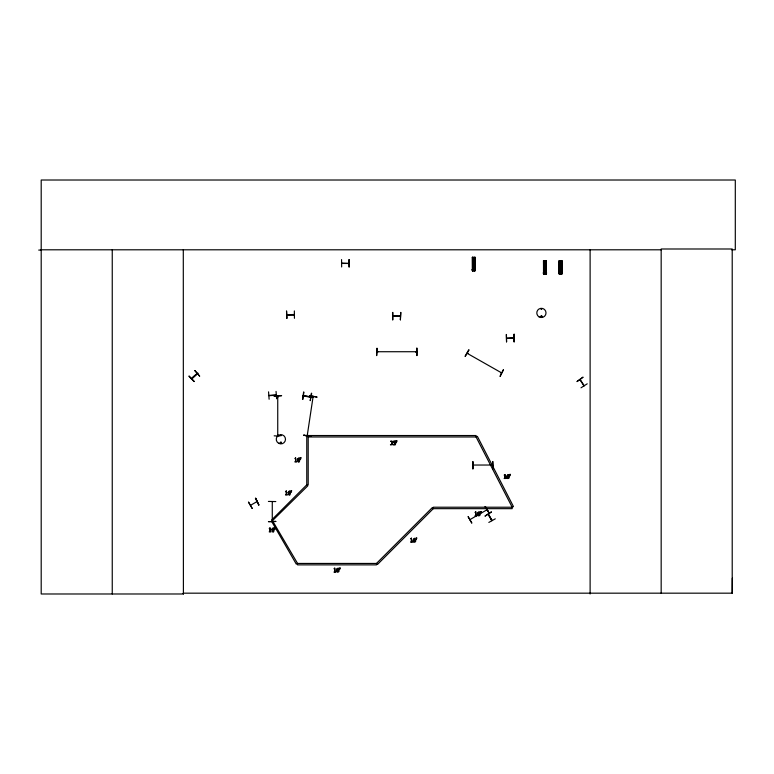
<?xml version="1.0" encoding="UTF-8"?>
<svg xmlns="http://www.w3.org/2000/svg" width="774" height="774" viewBox="0 0 774 774"><rect width="100%" height="100%" fill="white"/><g stroke="black" fill="none" stroke-linecap="round" stroke-linejoin="round"><path stroke-width="1.16" d="M731.682 249.799L735.3 249.799L735.3 180.013L41.196 180.013L41.196 593.987L183.399 593.987L183.303 593.174L732.214 593.174L732.32 578.207M307.471 435.743L307.588 434.93M467.999 353.515L467.167 353.331L501.591 372.865M277.75 396.917L277.74 396.094M278.04 396.898L278.04 396.114M278.03 435.607L277.74 434.882L278.04 435.685M280.527 435.346C281.813 436.739 280.498 433.933 280.701 435.762M280.169 442.738C282.026 440.348 281.272 445.321 280.236 442.564M280.401 442.602C281.484 444.305 281.204 441.461 280.575 442.428M541.016 308.971L541.761 309.281L541.094 308.894M542.081 316.373C539.749 318.569 541.877 313.673 541.887 316.847M303.689 435.191L307.81 436.207M307.22 435.704L307.336 434.891M307.578 435.007L307.23 435.627L307.607 435.085M313.393 396.578L313.025 397.352M312.967 397.197L313.383 396.656M311.003 436.294L303.679 435.211L309.948 436.207M302.886 399.461L303.892 392.128M302.518 399.403L303.621 392.089M310.732 397.12C289.611 394.082 317.495 397.884 309.987 396.627M304.298 396.143L303.466 395.678M310.306 400.584L311.361 393.26M311.68 393.308L310.2 400.564M307.23 435.627L313.102 396.636M580.007 379.802L583.925 385.897M192.01 378.718C207.064 365.85 188.488 379.589 192.552 378.196M488.23 514.42L488.597 515.068M492.109 520.428L491.5 519.944M272.274 521.096L272.274 501.958M541.026 316.15C541.606 318.269 542.09 314.592 540.987 316.489M268.878 395.417L276.105 394.904M377.857 351.977L377.19 351.648M416.644 351.986L415.822 351.735L416.644 351.725M584.206 385.713L580.171 379.512M392.969 316.015L393.84 316.343M399.703 316.343L400.371 316.015M465.068 356.243L468.725 349.819M465.309 356.379L469.054 350.003M491.848 520.699L488.22 514.246M276.212 395.253L268.897 395.678M470.137 519.46L469.915 519.586M486.653 509.911L486.875 510.182M416.547 352.015L415.977 352.025M294.294 314.795L286.961 314.786L294.343 314.825M341.74 263.141L348.968 263.431M188.933 376.251L194.061 381.582M581.003 387.803L587.224 383.807M196.906 373.532L196.451 374.016M467.293 353.108L467.941 353.476M485.221 506.67L489.12 512.959L485.24 506.66M486.701 509.95L469.905 519.644M471.792 522.972L468.077 516.577L471.743 522.992M488.82 522.44L495.283 518.832M256.939 501.629L250.718 505.199M252.218 508.402L248.464 502.026L252.169 508.431M415.861 351.677L416.567 351.725L377.112 351.725L377.78 351.657M393.124 315.976L400.371 316.266L392.969 316.266M276.047 391.412L276.599 398.784M269.11 399.239L268.559 391.857M303.621 395.659L310.703 396.772M506.428 334.474L506.583 341.866M513.984 341.711L514.236 334.3L514.033 341.711M513.801 337.861L506.631 338.47M506.631 338.383L513.907 338.306L506.506 338.296M492.719 461.488L492.922 467.825M473.291 465.048L492.68 465.029M472.933 468.88L472.914 461.488L472.885 468.889M492.941 468.88L492.767 461.488M417.031 348.155L417.041 355.556M376.648 355.556L377.015 348.155L376.686 355.556M274.17 435.83L279.462 436.072M268.404 501.436L275.805 501.562M275.805 521.473L268.414 521.647L275.805 521.415M38.7 250.089L41.196 250.079M41.196 249.799L661.17 249.799M472.314 257.365L475.168 257.345L475.159 270.716L472.314 270.726M472.508 258.719L474.975 258.719M349.064 259.571L349.064 266.972M472.508 259.619L474.975 259.619M546.357 273.938L543.512 273.948L543.512 260.586L546.357 260.577L546.299 273.938M472.508 260.973L474.975 260.973M543.696 261.941L546.163 261.941M559.312 261.941L561.779 261.941M472.508 262.183L474.975 262.183M543.696 262.85L546.163 262.85M559.312 262.85L561.779 262.85M341.818 263.441L349.064 263.479M472.508 263.537L474.975 263.537M543.696 264.205L546.163 264.205M559.312 264.205L561.779 264.205M543.696 265.414L546.163 265.414M559.312 265.414L561.779 265.414M543.696 266.769L546.163 266.769M559.312 266.769L561.779 266.769M341.663 266.972L341.566 259.571M472.508 269.352L474.975 269.352M472.092 269.739L475.381 269.739M472.092 269.845L475.381 269.845M543.696 272.583L546.163 272.583M559.312 272.583L561.779 272.583M543.29 272.97L546.579 272.97M558.905 272.97L562.195 272.97M543.29 273.067L546.579 273.067M558.905 273.067L562.195 273.067M561.972 273.938L559.128 273.948L559.138 260.586L561.972 260.577L561.914 273.938M294.343 310.916L294.439 318.317M392.563 312.444L392.592 319.836M400.371 316.343L393.124 316.343M286.941 318.317L286.535 310.916L286.844 318.317M308.197 436.971L476.116 436.971L476.116 435.53L306.765 435.53L306.765 484.843L271.887 519.712L297.564 563.443L297.564 564.875L376.474 564.875L376.474 563.443L432.26 507.647L433.276 508.663L512.185 508.663L512.185 507.222L476.116 437.049L477.394 436.391L513.462 506.564L512.185 507.222L433.276 507.222L433.276 508.663L377.489 564.459L376.474 563.443L297.564 563.443L296.316 564.159L271.664 521.453L307.781 485.859L306.765 484.843L308.197 484.843L308.197 435.53M287.048 314.766L294.343 314.486M501.03 372.546L501.397 373.155M501.397 373.097L500.826 372.797M189.156 376.038L194.255 381.398M491.771 520.563L488.259 514.4M507.154 478.197C504.542 475.952 510.163 473.62 508.17 474.955A0.977 0.977 0 0 0 507.618 475.265C506.264 476.726 510.279 475.371 509.157 477.752A1.238 1.238 0 0 1 508.702 478.342L507.763 478.526A1.238 1.238 0 0 1 507.086 478.168M413.606 541.829C410.994 539.584 416.606 537.253 414.622 538.588A0.977 0.977 0 0 0 414.061 538.898C412.716 540.358 416.722 539.004 415.609 541.394A1.238 1.238 0 0 1 415.154 541.974L414.216 542.158A1.238 1.238 0 0 1 413.539 541.8M485.385 506.573L488.984 513.036M488.481 514.188L492.1 520.457M255.401 498.398L258.864 504.938M514.197 334.31L514.352 341.702M513.926 334.31L514.081 341.711M506.322 334.474L506.535 341.866M416.722 348.155L416.77 355.556M277.75 396.839L277.74 396.172L277.74 435.627M732.214 593.174L732.214 248.996L661.17 248.996L661.17 593.174M590.117 249.799L590.117 593.987M561.808 260.577L561.779 273.938M561.585 260.577L561.595 273.938M561.498 260.577L561.489 273.938M561.324 260.577L561.276 273.938M561.111 260.577L561.169 273.938M560.927 273.938L560.173 273.938M559.979 273.948L559.776 260.586M559.612 260.586L559.515 273.948M559.447 260.586L559.341 273.948M559.292 260.586L559.186 273.948M546.163 260.577L546.163 273.938M546.028 260.577L545.97 273.938M545.864 260.577L545.883 273.938M545.68 260.577L545.66 273.938M545.506 260.577L545.496 273.938M545.312 273.938L544.557 273.938M544.364 260.586L544.374 273.948L544.18 260.586M543.996 260.586L544.045 273.948M543.88 260.586L543.987 273.948M543.696 260.586L543.832 273.948M543.522 260.586L543.677 273.948M475.11 257.345L474.994 270.716M474.975 257.345L474.975 270.716M474.781 270.716L474.685 257.345L474.52 270.716M474.491 270.716L474.365 257.345L474.307 270.716M474.114 270.716L473.359 270.716M473.175 257.365L473.185 270.726M472.991 257.365L473.011 270.726M472.798 257.365L472.808 270.726M472.643 257.365L472.701 270.726M472.488 257.365L472.537 270.726M472.324 257.365L472.372 270.726M392.873 312.444L392.873 319.836M349.113 259.571L349.171 266.972M183.293 249.799L183.399 593.987M112.249 249.799L112.249 593.987M395.543 442.96A1.093 1.093 0 0 0 394.972 442.602L394.111 442.573L394.111 441.538L395.746 441.074L393.598 441.074C393.298 443.599 397.642 443.725 393.444 444.847L395.243 444.847L395.746 443.425A0.968 0.968 0 0 0 395.369 442.796M337.058 570.332C337.319 573.911 339.941 568.909 337.058 570.332M413.703 540.358C413.964 543.938 416.586 538.936 413.703 540.358M478.09 514.042C478.342 517.622 480.964 512.62 478.09 514.042M507.251 476.726C507.512 480.306 510.134 475.304 507.251 476.726M271.771 529.387C273.628 538.201 276.076 522.924 271.771 529.387M288.083 492.448C289.94 501.271 292.378 485.995 288.083 492.448M297.409 459.427C299.267 468.251 301.705 452.964 297.409 459.427M272.313 529.193C272.525 535.482 274.983 525.991 272.313 529.193M288.625 492.254C288.828 498.553 291.295 489.062 288.625 492.254M297.951 459.234C298.164 465.522 300.622 456.031 297.951 459.234M336.555 569.877L336.961 571.802A1.238 1.238 0 0 0 337.59 572.15L338.509 571.947A1.238 1.238 0 0 0 338.964 571.367C340.086 568.977 336.071 570.332 337.425 568.871A0.977 0.977 0 0 1 337.977 568.561C340.26 568.184 335.935 567.739 336.555 569.877M477.577 513.578L477.984 515.513A1.093 1.093 0 0 0 478.593 515.842L479.541 515.658A1.238 1.238 0 0 0 479.986 515.068C481.109 512.688 477.094 514.042 478.448 512.582A0.977 0.977 0 0 1 479.009 512.272C481.283 511.895 476.958 511.45 477.577 513.578M392.283 443.792L390.435 444.827L392.466 444.702A1.219 1.219 0 0 0 392.786 444.083C391.799 442.863 393.666 440.329 390.541 441.238C392.844 441.644 391.005 442.505 392.283 443.792M275.321 527.752L274.857 529.271L274.741 527.752L275.321 527.752M291.634 490.813L291.159 492.332L291.053 490.813L291.634 490.813M300.96 457.792L300.496 459.311L300.38 457.792L300.96 457.792M340.096 567.99L339.631 569.509L339.515 567.99L340.096 567.99M396.907 440.899L396.443 442.418L396.327 440.899L396.907 440.899M416.741 538.017L416.267 539.536L416.16 538.017L416.741 538.017M481.128 511.701L480.654 513.22L480.538 511.701L481.128 511.701M510.289 474.385L509.824 475.904L509.708 474.385L510.289 474.385M473.204 262.715C473.882 264.814 474.839 261.244 473.204 262.715M544.403 265.946C545.07 268.036 546.028 264.466 544.403 265.946M560.018 265.946C560.686 268.036 561.643 264.466 560.018 265.946M309.668 395.62L316.924 397.091L309.668 395.62M270 527.916L269.197 528.458L269.903 528.816L269.903 531.438L269.197 531.835L271.094 531.835L270.407 531.438L270 527.916M286.303 490.977L285.5 491.519L286.206 491.877L286.206 494.499L285.5 494.896L287.406 494.896L286.709 494.499L286.303 490.977M295.639 457.956L294.826 458.498L295.542 458.856L295.542 461.478L294.826 461.875L296.732 461.875L296.045 461.478L295.639 457.956M334.774 568.155L333.962 568.697L334.678 569.054L334.678 571.676L333.962 572.073L335.868 572.073L335.181 571.676L334.774 568.155M411.41 538.182L410.607 538.723L411.313 539.081L411.313 541.703L410.607 542.1L412.513 542.1L411.816 541.703L411.41 538.182M475.797 511.866L474.994 512.407L475.7 512.765L475.7 515.387L474.994 515.784L476.9 515.784L476.204 515.387L475.797 511.866M504.967 474.549L504.155 475.091L504.871 475.449L504.871 478.071L504.155 478.467L506.061 478.467L505.374 478.071L504.967 474.549M503.4 369.827L500.052 376.435L503.352 369.808M194.884 370.582L199.702 376.212L194.855 370.611M582.948 377.248L576.959 381.601L582.928 377.219M491.326 511.982L485.124 516.035L491.326 511.982M255.72 498.233L258.787 504.977L255.72 498.233M281.572 395.659L274.17 396.124L281.572 395.659M400.777 312.444L400.381 319.836L400.777 312.444M539.101 316.914A4.615 4.615 0 0 0 546.028 312.919A4.615 4.615 0 0 0 539.101 308.913A4.615 4.615 0 0 0 539.101 316.914M278.572 443.279A4.615 4.615 0 0 0 285.5 439.284A4.615 4.615 0 0 0 278.572 435.278A4.615 4.615 0 0 0 278.572 443.279"/></g></svg>
